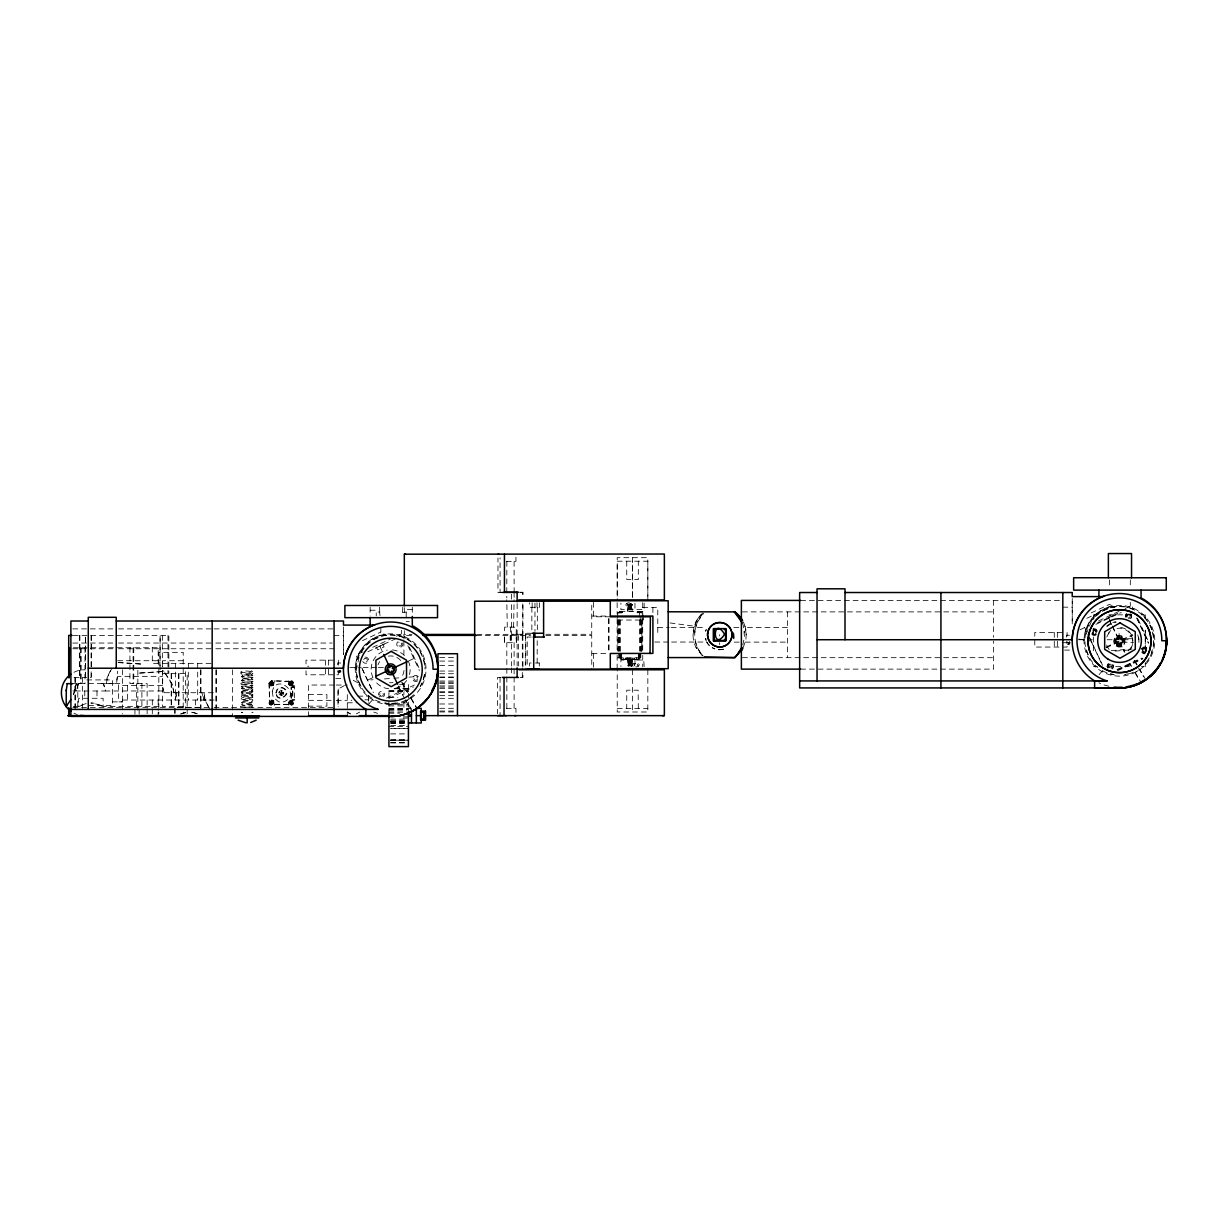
<?xml version="1.0" encoding="UTF-8"?>
<svg xmlns="http://www.w3.org/2000/svg" width="1228" height="1228" viewBox="0 0 1228 1228"><rect width="100%" height="100%" fill="white"/><g stroke="black" fill="none" stroke-linecap="round" stroke-linejoin="round"><path stroke-width="0.75" stroke-dasharray="5 3.75" d="M343.487 654.309L343.502 628.153M383.873 634.001L386.006 635.367L380.833 632.067L380.833 628.414M617.224 596.209L617.224 561.196L647.831 561.196L647.831 596.209M626.74 561.196L626.74 579.478L638.314 579.478L638.314 561.196M632.527 596.209L632.527 561.196M1072.244 623.947L1072.259 599.663M1145.294 666.65L1145.294 662.813L1145.294 666.65L1141.457 666.65M1145.294 614.844L1145.294 618.682L1145.294 614.844L1141.457 614.844M162.48 690.98L105.47 690.98L103.674 683.658L116.629 683.658L117.658 671.148M639.281 612.726C640.463 611.037 636.211 610.915 637.163 612.726L642.275 613.033M176.771 692.715L175.312 700.021M380.02 615.55L379.621 612.066L376.244 612.066M694.802 632.911L694.91 631.161M271.971 700.912L272.37 702.477L272.908 701.464A1.873 1.873 0 0 0 272.386 701.065C266.23 700.298 273.077 708.387 273.307 702.155M290.591 685.055L290.775 683.489L289.47 682.983L290.775 682.983C291.236 679.575 287.812 683.259 289.654 684.503A1.873 1.873 0 0 0 290.176 684.902C293.323 686.406 293.83 680.45 290.453 681.448M694.971 630.455C693.805 639.527 696.552 649.105 702.984 655.706M696.537 648.369C690.489 637.716 692.561 623.456 701.05 614.706M693.006 634.722L696 621.905M268.963 683.229L271.526 680.665L292.847 681.417L292.847 704.55L269.715 704.55L268.963 683.229A2.563 2.563 0 0 1 271.526 680.665M269.653 683.229C269.715 679.79 275.195 681.924 272.908 684.503A1.873 1.873 0 0 1 272.386 684.902C270.206 686.345 268.702 681.279 270.713 684.641C275.548 685.792 271.281 678.47 269.899 683.229M269.178 686.007L271.526 685.792A2.563 2.563 0 0 0 274.09 683.229L273.967 684.027L274.397 680.665M275.793 692.976L276.837 689.752L279.585 687.757A5.495 5.495 0 0 1 282.977 687.757C295.012 693.452 275.64 704.826 276.239 692.976C277.39 704.381 293.323 692.807 282.839 688.202A5.035 5.035 0 0 0 279.723 688.202L277.206 690.029L276.239 692.976M278.848 692.976C278.725 689.583 284.343 690.029 283.683 693.359C282.087 699.392 273.383 689.89 283.714 692.976M290.775 683.643C292.111 687.526 292.878 680.128 291.282 681.663L291.282 682.983L292.586 682.983L291.282 683.489C288.611 687.741 290.852 678.286 289.869 683.612M293.385 699.776L294.812 699.914L291.036 700.175A2.563 2.563 0 0 0 288.473 702.738L288.595 701.94L288.258 705.087M289.148 702.738L289.654 701.464A1.873 1.873 0 0 1 290.176 701.065C296.24 700.298 289.639 707.973 289.47 702.692M289.24 703.322C293.185 706.223 291.742 698.625 289.869 703.107M617.653 613.033L622.78 612.726L622.826 611.636M619.357 612.726L619.956 611.559L619.956 612.45M638.867 612.726L639.466 611.559L639.466 612.45M117.32 677.871L117.658 676.352L162.48 676.352M733.684 638.468L733.884 636.703M733.776 637.547L733.638 631.346M733.914 638.836L733.837 631.069M307.599 666.251L308.827 666.236M274.09 683.229L273.03 685.301M288.473 702.738L291.036 700.175L289.209 700.912M269.899 702.738C273.813 697.611 273.015 708.034 269.653 702.738M290.591 700.912C296.869 704.058 285.464 704.887 291.282 701.173L291.282 702.477L292.586 702.984L290.453 704.519M355.26 669.229C355.352 653.588 366.404 639.189 381.478 635.06A35.366 35.366 0 0 1 424.811 678.393A35.366 35.366 0 0 1 365.622 694.25A35.366 35.366 0 0 1 381.478 635.06M1084.017 640.74C1084.109 625.113 1095.161 610.715 1110.235 606.586A35.366 35.366 0 0 1 1153.568 649.904A35.366 35.366 0 0 1 1094.378 665.76A35.366 35.366 0 0 1 1110.235 606.586M1086.105 634.308L1091.293 621.767M270.682 684.902L271.281 683.643M272.386 681.555L271.772 682.829M270.682 704.411L271.281 703.137M272.386 701.065L271.772 702.324M290.176 684.902L290.606 683.95L289.24 683.812M291.88 681.555L291.282 682.829M290.176 704.411L290.775 703.137M291.88 701.065L291.282 702.324M402.784 607.123L402.385 615.55M628.275 659.651L628.414 658.868M116.875 680.005L117.151 678.501M270.943 685.009L271.281 684.073L269.746 683.812M270.943 704.519L270.682 702.984L269.746 703.322M291.604 681.448L291.88 682.983L292.817 682.645M695.063 629.979L697.427 622.089L703.705 613.186M271.281 681.878L270.636 684.134L272.877 683.489M272.693 703.107C270.713 698.671 269.546 706.207 273.307 703.322M279.646 692.454C282.041 698.778 284.528 688.171 278.956 692.224M289.67 683.489L291.926 684.134L291.358 682M289.24 702.155L290.483 701.649M619.633 612.726L619.956 611.697L618.344 612.726L619.956 611.529L618.544 612.726M627.477 659.651L627.677 658.868L628.337 666.19L627.8 658.868M631.315 603.547C628.629 604.544 632.589 607.722 632.481 604.452C626.863 599.095 621.475 608.627 631.315 605.987M402.584 612.48L406.207 612.066M639.143 612.726L639.972 612.235M742.771 645.053L744.49 636.887L743.416 626.173A30.577 30.577 0 0 0 741.865 621.997M743.293 647.54L745.949 639.159L746.21 633.832M626.08 659.651L626.403 658.868M618.881 612.726L619.802 611.559M359.021 657.103L356.488 669.229A34.138 34.138 0 0 0 357.655 678.071M705.455 631.161L706.085 629.642M705.747 631.069L706.376 629.55M1122.162 642.075L1121.931 638.729L1133.444 638.729M73.526 694.772L76.382 683.658L73.526 694.618M110.382 670.826L107.803 676.029L106.329 683.658L107.066 677.887L111.395 669.26M639.312 611.559L637.931 612.726L638.821 611.928M158.826 706.607L103.121 706.607L103.121 698.287L78.638 698.287L78.638 706.607L86.19 703.537L82.138 704.949A12.249 3.592 0 0 0 79.651 706.085L73.296 706.607M625.067 659.651L625.482 658.868M629.442 604.191L629.411 611.176M630.716 665.76L630.716 658.868M624.745 659.651L625.175 658.868M624.545 659.651L624.991 658.868L635.383 659.651M637.839 612.726L639.466 612.02M271.772 684.579L273.307 683.812M271.281 701.388L270.175 702.477M271.772 704.089L272.754 703.061M289.808 702.401L290.775 701.388M272.109 681.448L271.772 682.384L273.307 682.645M291.604 700.958L291.282 701.894L292.817 702.155M273.337 685.055L273.813 684.395L271.526 685.792M361.063 652.16L366.497 645.084L372.145 640.74M1092.828 619.756L1094.44 617.653M1122.116 642.137L1133.444 642.382M1122.438 642.321L1122.622 639.036M629.181 604.191L629.212 611.498M620.462 612.45C624.085 610.976 616.226 613.079 619.956 612.02M698.241 618.129L699.269 616.886M620.462 612.02L621.598 612.726M639.972 612.02L641.599 612.726M643.503 620.033L642.812 611.529L617.715 611.636L617.899 651.116M251.295 670.826C258.341 673.481 227.901 671.793 247.918 673.282C262.823 673.312 236.927 676.152 241.409 672.806C237.326 669.889 256.575 670.979 251.264 672.806L252.922 673.681L251.264 674.74L252.922 675.63L241.409 674.74L243.067 675.707L241.409 676.597L252.922 675.707L251.264 676.674L252.922 677.564L241.409 676.674L243.067 677.641L241.409 678.531L252.922 677.641L251.264 678.531L252.922 679.498L241.409 678.608L243.067 679.498L241.409 680.466L252.922 679.575L251.264 680.542L252.922 681.433L241.409 680.542L243.067 681.509L241.409 682.4L252.922 681.509L251.264 682.476L252.922 683.367L241.409 684.334L252.922 685.301L241.409 686.268L252.922 687.235L241.409 688.202L252.922 689.169L241.409 690.136L252.922 691.103L241.409 692.07L252.922 693.037L241.409 694.004L252.922 694.971L241.409 695.938L252.922 696.905L251.264 695.938L252.922 695.048L251.264 694.004L252.922 693.114L251.264 692.07L252.922 691.18L251.264 690.136L252.922 689.246L251.264 688.202L252.922 687.312L251.264 686.268L252.922 685.377L251.264 684.334C256.56 682.707 237.388 681.525 241.409 684.334L243.067 685.377L241.409 686.268L243.067 687.312L241.409 688.202L243.067 689.246L241.409 690.136L243.067 691.18L241.409 692.07L243.067 693.114L241.409 694.004L243.067 695.048L241.409 695.938C239.153 699.776 261.318 695.57 250.067 698.563C235.07 696.967 241.195 701.111 251.771 699.085C257.634 702.738 237.526 697.872 242.146 701.633C251.172 699.653 258.341 703.291 245.661 702.186C235.362 702.401 246.552 704.335 252.922 702.8C254.933 706.683 236.482 702.078 243.067 705.409C255.04 703.429 256.775 707.65 243.635 707.313C231.616 705.962 257.512 704.949 251.295 707.589M369.075 703.721L372.836 699.546M1099.091 674.602L1102.836 670.427M639.972 612.45C641.906 610.07 639.527 614.706 638.483 611.928M270.206 684.564L271.281 683.489L269.96 682.983L271.281 682.983L271.281 681.663L271.772 682.983L273.092 682.983L271.772 683.489L271.772 684.794L271.281 683.489M271.772 682.983L272.846 681.908M274.397 705.302L273.337 700.927L269.178 699.96M288.258 680.88L288.595 684.027L288.473 683.229A2.563 2.563 0 0 0 291.036 685.792L294.812 686.053L293.385 686.191M270.206 704.058L271.281 702.984L269.96 702.477L271.281 702.477L271.772 701.173L271.772 702.477L273.092 702.984L271.772 702.984L271.772 704.304L271.281 702.984M271.772 702.477L272.908 701.464M291.282 682.983L292.356 681.908M289.701 704.058L290.775 702.984L289.47 702.477L290.775 702.477L290.698 701.51M291.282 702.477L292.356 701.403M174.852 700.021L177.032 692.715L179.104 692.715M628.751 604.191L628.245 611.498M631.177 666.19L631.683 658.868M410.259 698.379L406.345 700.681L412.362 711.104M1095.253 616.609L1102.33 611.176M1138.003 670.672L1135.961 671.839M1138.786 670.074L1139.753 669.321L1145.816 679.821M631.484 666.19L632.374 665.76L632.405 658.868M290.483 682.139L289.67 682.983M627.646 611.498L628.337 604.191L627.8 611.498M627.523 665.76L632.282 665.76L632.144 658.868L632.451 659.651M270.175 682.983L270.943 681.448M291.604 685.009L292.387 683.489M291.604 704.519L292.387 702.984M344.331 685.608L337.992 689.138L337.992 706.821M356.366 713.882L359.651 712.117M627.523 604.606L632.282 604.606L632.144 611.498M631.683 666.19L632.405 665.76L627.554 665.76L628.337 666.19M289.654 684.503L290.775 683.489L289.363 684.088M271.127 683.489L269.853 684.088M271.925 682.983L273.199 682.384M291.435 682.983L292.709 682.384M271.127 702.984L269.853 703.583M271.925 702.477L273.199 701.879M291.435 702.477L292.709 701.879M1079.934 629.857L1088.146 625.773M362.429 640.648L380.833 632.067M362.874 651.884L355.905 655.123L357.532 658.607M372.713 647.294L391.195 638.667M396.383 636.257L402.861 633.234L405.301 638.453M367.878 651.715L396.905 638.176M372.422 677.841L367.448 680.159L373.112 679.744M408.878 660.848L413.851 658.53M386.498 698.026L414.327 685.04M388.846 698.425L413.422 686.974M1091.185 612.91L1109.59 604.329L1114.778 607.63L1112.629 606.264L1084.861 619.219M1098.584 620.907L1119.951 610.93M1125.14 608.52L1131.617 605.496L1133.244 608.981M1097.54 622.811L1120.55 612.081M1095.883 624.346L1121.302 612.496M1106.152 647.033L1132.661 634.676M1106.152 647.801L1132.661 635.429M1116.989 669.475L1141.334 658.131M1117.603 669.951L1142.854 658.177M1117.603 670.703L1142.854 658.929M180.792 713.959L186.272 712.271M406.345 700.681L407.481 700.221M373.558 639.665L381.801 636.257A34.138 34.138 0 0 1 418.257 649.167M1102.928 610.93L1107.533 609.011M180.792 713.867L187.362 712.24M282.901 692.454L283.591 692.224A2.441 2.441 0 0 1 283.591 693.743L282.901 693.513M290.652 682.077L292.111 682.676M289.808 703.061C290.975 704.197 291.45 703.015 289.363 703.583M633.755 666.129C636.442 665.115 632.481 661.953 632.573 665.223C638.192 670.58 643.579 661.032 633.755 663.688M619.956 612.235L622.703 611.728M639.466 612.235L640.295 612.726M626.725 605.987L627.861 604.775L626.725 603.547M638.33 663.688L637.194 664.901L638.33 666.129M620.462 611.697L621.061 612.726M640.141 612.296L641.077 612.02L640.126 611.559M639.972 611.697L640.571 612.726M384.41 678.93L391.947 678.378M393.835 678.255L401.372 677.702M408.909 677.15L418.334 676.474M1111.279 650.579L1132.016 649.075M1141.426 648.399L1147.09 647.985M1115.055 651.07L1130.128 649.98M1141.426 649.151L1147.09 648.737M173.992 692.715L171.797 683.275L163.969 671.44L137.843 673.19L163.969 671.47L172.519 685.071L173.992 692.715L170.707 692.715M78.208 683.658L76.504 690.735L72.928 690.98M163.999 692.715L162.664 685.408L162.664 669.782M404.319 630.639L404.319 634.462L411.948 634.462M522.867 635.383L522.944 669.782M80.541 683.658L78.454 683.658L76.29 690.98L105.47 690.98L103.305 683.658L101.218 683.658M506.289 561.334L515.96 561.334L515.96 555.854M501.853 592.234L500.072 592.234L500.057 557.85M520.089 592.234L522.944 592.234L522.944 597.975M502.651 592.418L497.969 592.418L497.969 558.019M519.92 592.418L522.775 592.418L522.775 596.24M800.625 600.415L1062.819 600.415M627.554 604.606L632.374 604.606M1062.819 607.169L1072.244 607.169M642.735 607.538L657.778 607.538L657.778 634.722M412.301 609.456L406.207 609.456L406.207 618.175M370.15 610.239L376.244 610.239L376.244 615.903M628.767 611.176L631.161 611.176M742.449 611.882L993.636 611.882M618.59 612.296L622.089 612.726L621.061 611.697M638.146 612.296L641.507 612.726L640.448 611.667M1097.325 614.844L1093.488 614.844L1093.488 618.682M1108.838 614.844L1131.863 614.844M592.034 616.057L607.599 616.072M610.285 616.794L593.492 616.794L593.492 601.183M617.653 620.033L643.441 620.033M406.207 621.66L409.246 621.66M507.271 627.155L506.78 599.724M513.611 627.155L514.102 599.724M657.778 627.416L669.214 627.416M671.133 627.416L705.471 627.416M733.822 627.493L741.451 627.493M787.455 627.493L745.273 627.493L745.78 629.642M72.79 628.889L116.706 628.889M118.609 628.889L212.168 628.889M214.071 628.889L334.062 628.889M1062.205 632.42L1034.774 632.42L1034.774 647.049L1067.086 647.049L1067.086 641.63M531.617 633.249L525.43 633.249L525.308 665.33M530.603 634.293L511.493 634.293L511.493 603.7M545.831 634.293L591.727 634.293L591.758 599.893M476.924 634.462L522.944 634.293L522.944 599.878M73.25 635.383L168.835 635.383L168.835 673.604M411.534 635.383L403.966 635.383L403.905 639.205M476.51 635.383L530.603 635.383M545.831 635.383L591.727 635.383L591.758 669.782M334.062 635.644L343.487 635.644M531.233 637.056L527.211 637.056L527.196 665.33M1078.537 639.742L1095.698 639.742M1107.149 639.742L1128.148 639.742M654.77 642.044L669.721 642.044M671.593 642.044L706.99 642.044M734.16 642.121L741.558 642.121M745.258 642.121L787.455 642.121M1067.086 642.474L1070.125 642.474M504.539 642.689L504.539 635.383L504.539 642.689L516.405 642.704L516.144 635.383L516.405 642.704M1062.205 642.689L1067.086 642.689M72.79 643.042L116.66 643.042M118.563 643.042L213.918 643.042M215.821 643.042L332.159 643.042M1066.472 643.088L1070.125 643.088M73.419 647.739L158.182 647.739L158.182 663.35M72.79 648.752L116.66 648.752M118.563 648.752L213.918 648.752M215.821 648.752L334.062 648.752M1064.538 650.088L1069.695 650.088M592.034 653.388L608.29 653.48M439.731 657.425L457.461 657.425M617.684 657.824L642.275 657.824M742.433 657.671L993.636 657.686M638.99 657.824L638.852 653.557M628.767 659.206L631.161 659.206M333.448 660.157L306.018 660.157L306.018 665.637M117.658 660.725L158.826 660.725M183.202 660.725L162.48 660.725L162.48 666.451M439.731 661.078L455.695 661.078M537.158 662.997L537.219 640.755M539.245 662.997L539.353 666.052M531.217 662.997L529.621 662.997L529.621 666.052M535.5 662.997L539.353 662.997M211.032 663.35L152.303 663.35L152.303 647.739M439.731 665.407L455.695 665.407M1093.488 666.65L1097.325 666.65M1106.919 666.65L1131.863 666.65L1129.944 663.274M349.78 667.464L361.232 667.464M363.135 667.464L376.489 667.464M378.393 667.464L384.118 667.464M800.625 669.122L993.636 669.122L993.636 641.093M337.715 670.826L340.77 670.826M439.731 671.056L455.695 671.056M162.357 673.604L187.163 673.604L187.163 713.744M439.731 673.727L457.461 673.727M439.731 677.012L455.695 677.012M74.156 677.472L86.758 677.472M90.319 677.472L91.286 677.472L91.286 671.747M500.671 677.426L497.54 677.426L497.54 713.744M520.089 677.426L522.944 677.426L522.944 671.701M439.731 677.626L455.695 677.626M335.781 678.577L342.658 678.577M86.789 679.913L112.393 679.913L112.393 705.517L86.789 705.517M439.731 681.033L455.695 681.033M439.731 682.246L457.461 682.246M71.055 683.658L122.554 683.566M439.731 683.474L455.695 683.474M399.56 684.687L408.433 684.687L408.433 709.707M334.4 685.04L308.596 685.04L308.596 715.648M336.242 685.04L347.309 685.04M122.554 685.408L162.664 685.408L163.002 686.912M439.731 685.915L455.695 685.915M293.584 686.974L291.005 686.974L291.005 698.993L293.584 698.993M439.731 687.127L457.461 687.127M394.234 688.386L408.433 688.386M439.731 688.34L455.695 688.34M394.234 688.785L408.433 688.785M388.923 690.781L408.433 690.596M388.923 691.088L408.433 691.088M388.923 691.625L408.433 691.625M439.731 691.748L455.695 691.748M439.731 692.377L457.461 692.377M213.334 692.715L163.692 692.715L163.447 689.061M308.596 694.557L326.894 694.557L326.894 706.131L308.596 706.131M439.731 695.662L457.461 695.662M357.762 696.153L368.83 696.153L368.83 703.276M388.923 697.397L397.78 697.397M439.731 698.333L455.695 698.333M122.554 700.037L211.032 700.037M364.916 699.806L368.83 699.806M214.132 700.037L203.572 700.021M308.596 700.344L334.4 700.344M336.242 700.344L347.309 700.344M112.393 701.863L122.554 701.863L118.487 701.863L118.487 683.566M347.309 702.784L357.056 702.784M401.341 702.846L408.433 702.861M439.731 703.982L455.695 703.982M388.923 704.688L408.433 704.688M388.923 705.9L408.433 705.9M183.202 706.607L162.48 706.607L162.48 670.826M177.2 707.343L201.684 707.343M72.79 707.543L212.168 707.543M214.071 707.543L334.062 707.543M388.923 708.418L411.472 708.341M439.731 708.31L457.461 708.31M506.289 708.341L515.96 708.341L515.96 713.821M617.224 708.479L647.831 708.479M388.923 709.078L408.433 709.078M388.923 709.707L408.433 709.615M388.923 710.843L406.652 710.843M439.731 711.027L455.695 711.027M439.731 711.964L457.461 711.964M388.923 712.179L406.652 712.179M241.363 712.578L241.456 712.578A1.934 1.934 0 0 0 242.545 712.255A1.627 1.627 0 0 1 241.363 712.532L241.363 712.225M388.923 713.207L399.56 713.222M403.106 716.86L408.433 716.86M403.106 718.088L408.433 718.073M390.688 719.132L408.433 719.132M390.688 720.299L408.433 720.468M390.688 721.373L408.433 721.373M390.688 721.588L408.433 721.68M390.688 721.818L406.652 721.818M390.688 722.233L408.433 722.233M390.688 722.878L408.433 722.878M390.688 723.43L406.652 723.43M390.688 725.395L408.433 725.395M388.923 726.623L408.433 726.623M390.688 733.899L408.433 733.899M390.688 739.686L408.433 739.686M390.688 740.515L408.433 740.699M390.688 742.526L406.652 742.526M390.688 742.925L408.433 742.925M506.857 561.334L506.78 597.898M514.102 561.334L514.133 592.234M641.998 620.033L642.244 611.667M522.698 634.462L522.775 603.884M522.284 635.383L522.361 665.96M620.815 657.824L620.815 659.651L639.113 659.651L639.159 653.557M522.284 677.426L522.361 667.879M199.78 692.715L201.868 692.715L204.032 700.021L202.113 692.715M506.857 708.341L506.811 642.689M514.102 708.341L514.133 677.426M118.21 662.537L142.479 664.133L116.368 662.383M291.036 685.792L288.964 684.733M271.526 700.175L272.324 700.298L271.526 700.175A2.563 2.563 0 0 1 274.09 702.738L273.967 701.94L274.09 702.738M191.522 712.24L198.092 713.867M670.058 622.949L694.311 626.173A28.797 28.797 0 0 1 704.335 611.79M289.363 682.384L290.622 682.983L289.701 681.908M292.709 684.088L291.435 683.489M269.853 682.384L271.127 682.983M273.199 684.088L271.925 683.489M289.363 701.879L290.622 702.477L289.654 701.464M292.709 703.583L291.435 702.984M269.853 701.879L271.127 702.477M273.199 703.583L271.925 702.984M1078.752 639.082L1091.063 641.093M192.612 712.271L198.092 713.959M272.877 682.983L271.772 681.878M639.972 611.559L641.047 612.726M272.908 684.503L271.772 683.489M353.296 680.297L359.651 683.842M347.401 712.117L350.456 713.882M347.171 712.117L350.241 713.882M272.754 702.401L272.079 701.649M270.175 702.984L270.974 703.828M631.591 604.191L632.282 604.606L631.484 604.191M620.938 611.667L621.89 612.726M289.24 682.645L290.698 682M269.746 702.155L270.682 702.477L270.943 700.958M289.209 685.055L289.869 685.516L288.473 683.229M273.337 700.912L272.693 700.451L273.598 701.234M631.177 604.191L631.683 611.498M628.751 666.19L628.245 658.868M702.155 655.629L696 647.463M291.282 683.489L292.356 684.564M270.206 681.908L271.281 682.983M291.282 702.984L292.356 704.058M270.206 701.403L271.281 702.477M271.772 702.984L272.846 704.058M379.728 612.173L379.621 607.123M628.859 665.76L629.212 658.868M163.969 671.44L163.554 670.78M289.946 703.291L290.775 704.089M209.42 708.587L204.677 698.502L204.017 692.715L205.245 700.359L208.453 707.128M1134.641 660.48L1137.435 665.3M1134.227 660.557L1143.606 676.797M1135.102 672.207L1141.119 682.63M1129.499 663.304L1131.372 666.558M1135.132 673.067L1138.893 679.56M402.17 682.522L407.742 692.178M410.996 697.811L417.059 708.295M401.725 682.553L407.343 692.285M411.104 698.778L416.722 708.525M398.379 686.897L403.06 695.017M397.918 686.912L404.503 698.302M405.44 699.914L411.073 709.677M634.753 658.868L635.183 659.651M630.501 604.191L630.716 611.498M629.212 665.76L629.411 659.206M291.282 683.643L291.88 684.902M290.775 682.829L290.176 681.555M290.775 702.324L290.176 701.065M291.282 703.137L291.88 704.411M271.281 682.829L270.682 681.555M271.772 683.643L272.386 684.902M271.281 702.324L270.682 701.065M271.772 703.137L272.386 704.411M634.446 658.868L634.861 659.651M1138.11 619.403L1147.842 640.279M1137.036 618.083L1148.502 642.658M1136.621 617.945L1148.502 643.426M1113.013 615.596L1104.172 619.726M1108.592 617.653L1111.678 624.284M1112.461 625.942L1124.817 652.452M1109.36 620.079L1111.678 625.037M1112.461 626.694L1124.05 651.561M1089.835 638.023L1102.575 665.33M1084.662 627.385L1087.102 632.604M1087.916 634.339L1101.7 663.903M409.354 647.141L419.086 668.001M407.865 645.667L419.423 670.473M384.257 644.086L375.415 648.2M382.768 644.101L384.057 646.864L377.671 649.842L376.382 647.079M379.836 646.143L382.921 652.774M398.379 685.915L401.479 692.546M362.306 668.83L373.189 692.178M361.876 668.216L373.343 692.792M706.1 639.895L705.609 638.391M706.3 641.139L705.317 638.468M633.525 658.868L633.848 659.651M743.293 621.997A28.797 28.797 0 0 1 744.935 626.08L746.286 634.815L746.148 632.911M744.935 626.08L745.949 630.378M695.478 641.523L695.892 643.441A30.577 30.577 0 0 0 702.14 654.862M631.514 658.868L631.668 659.651M744.383 631.069L744.49 632.834M518.4 635.383L518.676 665.96M1130.313 579.831L1130.313 587.337M1130.313 602.349L1130.313 606.11M1119.092 633.448L1119.092 639.926M1109.59 579.877L1109.59 587.398M1093.488 628.275L1093.488 653.219M1072.244 598.45L1072.244 624.576M1069.527 635.321L1066.472 635.168L1066.472 637.455M1069.527 641.415L1069.527 644.316L1066.472 644.316L1066.472 641.415M1067.086 632.42L1067.086 636.089M1057.339 632.42L1057.339 647.049M1054.284 632.42L1054.284 647.049M993.636 600.415L993.636 637.286M787.455 611.882L787.455 657.671M719.654 634.692L719.654 635.889M719.654 642.689L719.654 644.685M652.897 607.538L652.897 616.057M647.831 599.893L647.831 557.681L617.224 557.681L617.224 599.893M647.831 669.782L647.831 711.994L617.224 711.994L617.224 669.782M644.147 603.148L644.147 609.641L620.923 609.641L620.923 603.148M644.147 666.528L643.748 660.019L620.923 660.019L620.923 666.528M642.735 602.687L642.735 616.072M642.704 618.636L642.704 651.654M642.735 655.307L642.735 666.773M641.292 620.033L641.292 651.116M640.801 653.557L640.801 657.824M640.663 620.033L640.663 651.116M640.586 653.557L640.586 657.824M640.295 620.033L640.295 651.116M640.264 653.557L640.264 657.824M640.187 616.993L640.187 620.033M640.095 653.557L640.095 657.824M639.696 611.498L639.527 651.116M639.711 653.557L639.711 657.824M639.343 653.557L639.343 657.824M638.637 653.557L638.652 659.651M638.314 708.479L638.13 690.197L626.74 690.197L626.74 708.479M638.115 657.824L638.115 659.651M636.426 657.824L636.426 659.651M634.968 603.148L634.968 609.641M634.968 660.019L634.968 666.528M634.109 657.824L634.109 659.666M632.788 657.824L632.788 659.666M632.527 557.681L632.527 599.893M632.527 669.782L632.527 711.994M631.115 604.191L631.069 611.498M631.069 658.868L631.115 666.19M630.824 604.191L630.824 611.176M630.824 659.206L630.824 666.19M630.332 604.191L630.332 611.176M630.332 659.206L630.332 666.19M630.087 603.148L630.087 609.641M630.087 660.019L630.087 666.528M629.964 604.191L629.964 611.498M629.964 657.824L629.964 666.19M629.596 604.191L629.596 611.176M629.58 658.868L629.596 666.19M628.889 604.191L628.859 611.498M628.859 658.868L628.889 666.19M627.14 657.824L627.14 659.666M625.819 657.824L625.819 659.666M623.502 657.824L623.502 659.651M621.813 657.824L621.813 659.651M621.368 653.557L621.368 657.824M621.076 653.557L621.276 659.651M620.585 653.557L620.585 657.824M620.401 620.033L620.401 652.943M620.217 653.557L620.217 657.824M619.833 653.557L619.833 657.824M619.633 620.033L619.633 651.116M619.664 653.557L619.664 657.824M619.357 653.557L619.357 657.824M619.265 620.033L619.265 651.116M619.127 653.557L619.127 657.824M618.989 653.557L618.989 657.824M618.636 620.033L618.636 651.116M618.175 620.033L618.175 651.116M617.147 602.687L617.147 614.154M617.116 618.636L617.116 653.48M617.147 655.307L617.147 668.677M609.057 618.636L609.057 653.48M608.428 618.636L608.428 651.654M593.492 653.48L593.492 669.091M539.46 602.733L539.46 607.292L529.713 607.292L529.713 602.733M537.327 607.292L537.327 633.249M537.02 602.733L537.02 607.292M534.963 603.071L534.963 631.392M532.154 602.733L532.154 607.292M531.847 607.292L531.847 633.249M525.784 633.249L525.784 669.106M517.141 603.716L517.141 634.293M517.141 635.383L517.141 665.96M516.251 634.462L516.251 627.155L504.631 627.155L504.631 634.462M514.102 592.418L514.102 597.898M514.118 642.689L514.118 677.426M511.493 594.152L511.493 601.797M511.493 635.383L511.493 665.96M511.493 667.879L511.493 675.523M510.725 635.383L510.725 642.704M510.449 627.155L510.449 634.462M510.203 635.383L510.203 642.689M500.057 677.426L500.057 715.648M412.301 607.231L412.301 615.934M404.319 607.706L404.319 615.351M403.905 641.123L403.905 654.493M403.905 683.167L403.905 694.634M403.905 702.278L403.905 709.922M401.556 630.225L401.556 633.832M388.923 714.926L388.923 688.785A19.51 19.51 0 0 1 375.707 681.878M370.15 607.231L370.15 615.995M368.6 696.215L368.6 703.276M347.309 694.541L347.309 715.648M343.487 626.925L343.487 654.463M340.77 663.059L337.715 662.89L337.715 666.282M340.77 670.703L340.77 672.038L337.715 672.038L337.715 670.703M338.329 660.157L338.329 666.098M338.329 671.117L338.329 674.786L306.018 674.786L306.018 667.464M338.207 689.138L338.207 706.821M328.582 660.157L328.582 674.786M325.527 660.157L325.527 674.786M281.273 690.55L281.273 695.416M252.968 712.225L252.968 712.47A1.627 1.627 0 0 1 251.801 712.24M232.568 669.828L232.568 715.694M216.189 669.828L216.189 708.372M216.036 669.828L216.036 708.372M200.87 669.828L200.87 708.372M200.732 669.828L200.732 708.372M197.693 663.35L197.693 700.037M195.559 700.021L195.559 707.343M188.329 663.35L188.329 700.037M185.428 671.67L185.566 708.372M183.202 707.85L183.202 652.344L158.826 652.344L158.826 707.85M183.202 712.071L183.202 713.514M178.935 673.604L178.935 708.341M178.49 673.604L178.49 708.341M175.527 663.35L175.527 700.037M175.021 708.341L175.021 713.821M174.837 708.341L174.837 713.821M171.628 673.604L171.628 708.341M171.183 673.604L171.183 708.341M167.975 635.383L167.975 673.604M162.357 635.383L162.357 669.782M160.1 669.828L160.1 635.429L159.947 666.006M158.826 712.071L158.826 713.514M158.182 700.037L158.182 710.444M158.182 712.179L158.182 715.648M152.318 700.037L152.303 715.648M147.13 713.76L147.13 683.612L129.938 683.612L129.938 647.739M141.895 683.612L141.895 707.696M139.163 709.554L139.163 714.128M137.843 670.288L137.843 714.005M136.415 683.612L136.415 707.696M134.942 709.554L134.942 714.128M133.745 647.739L133.745 683.612M133.1 647.739L133.1 683.612M127.42 685.408L127.42 700.037M122.554 669.782L122.554 713.928M96.997 690.965L96.997 698.287M91.286 635.429L91.286 669.828M91.148 635.429L91.148 669.828M91.148 671.747L91.148 677.472M84.993 647.739L84.993 683.612M84.763 690.965L84.763 698.287M82.476 677.472L82.476 708.387M81.186 647.739L81.186 683.612M80.357 647.739L80.357 683.612M79.835 635.429L79.835 677.472M79.682 635.429L79.682 677.472M77.794 683.612L77.794 707.696M75.2 677.472L75.2 708.387M75.046 677.472L75.046 708.387M1152.156 651.377A34.445 34.445 0 0 1 1150.083 656.381M1149.224 657.962A34.445 34.445 0 0 1 1146.169 662.414M1133.413 672.207A34.445 34.445 0 0 1 1124.787 674.755M1113.996 674.755A34.445 34.445 0 0 1 1110.48 674.019M1107.057 672.898A34.445 34.445 0 0 1 1102.176 670.565M1097.709 667.51A34.445 34.445 0 0 1 1095.038 665.1M1092.628 662.414A34.445 34.445 0 0 1 1136.621 610.899M1138.156 611.836A34.445 34.445 0 0 1 1142.454 615.151M1143.759 616.379A34.445 34.445 0 0 1 1149.224 623.517M1150.083 625.083A34.445 34.445 0 0 1 1152.678 649.658M1152.371 649.581A34.138 34.138 0 0 1 1151.265 652.974M1128.225 673.727A34.138 34.138 0 0 1 1124.741 674.464M1114.042 674.464A34.138 34.138 0 0 1 1110.557 673.727M1088.208 654.631A34.138 34.138 0 0 1 1086.412 649.581M1110.557 607.768A34.138 34.138 0 0 1 1128.225 607.768M1129.929 608.274A34.138 34.138 0 0 1 1136.468 611.176M1144.757 617.899A34.138 34.138 0 0 1 1151.864 630.21M1152.371 631.913A34.138 34.138 0 0 1 1152.785 647.847M1092.797 630.67A1.827 1.827 0 0 1 1095.591 630.424A1.827 1.827 0 0 1 1095.345 633.218A1.827 1.827 0 0 1 1092.644 632.497M1106.873 625.912A19.51 19.51 0 0 1 1111.171 623.179M1112.737 622.535A19.51 19.51 0 0 1 1116.022 621.644M1138.617 637.47A19.51 19.51 0 0 1 1138.847 642.551M1129.177 614.031A1.827 1.827 0 0 1 1128.394 617.577M1127.15 616.916A1.827 1.827 0 0 1 1128.225 613.954M1111.678 664.793A1.827 1.827 0 0 1 1110.588 667.771M1109.651 667.679A1.827 1.827 0 0 1 1108.654 665.115A1.827 1.827 0 0 1 1111.325 664.471M1093.012 628.951A3.055 3.055 0 0 1 1097.172 632.758M1096.266 634.047A3.055 3.055 0 0 1 1091.308 632.251M1131.556 615.213A3.055 3.055 0 0 1 1129.837 618.513M1125.784 617.039A3.055 3.055 0 0 1 1126.598 613.417M1130.881 613.785A3.055 3.055 0 0 1 1131.31 614.461M1113.028 664.686A3.055 3.055 0 0 1 1111.555 668.723M1107.932 667.925A3.055 3.055 0 0 1 1108.991 663.197M1145.049 653.004A3.055 3.055 0 0 1 1142.178 651.961M1142.025 648.246A3.055 3.055 0 0 1 1142.562 647.663M1143.237 647.233A3.055 3.055 0 0 1 1146.86 648.031M1120.581 627.493A13.416 13.416 0 0 1 1128.025 651.132M1109.145 649.474A13.416 13.416 0 0 1 1106.213 643.18M1108.423 633.172A13.416 13.416 0 0 1 1110.787 630.593M424.658 674.617A34.445 34.445 0 0 1 420.467 686.452M413.698 694.818A34.445 34.445 0 0 1 407.865 699.054M406.284 699.914A34.445 34.445 0 0 1 399.56 702.493M397.811 702.923A34.445 34.445 0 0 1 381.724 702.493M380.005 701.986A34.445 34.445 0 0 1 366.282 693.574M365.038 692.285A34.445 34.445 0 0 1 378.285 637.056A34.445 34.445 0 0 1 425.088 669.229M424.351 674.571A34.138 34.138 0 0 1 420.206 686.298M395.984 702.953A34.138 34.138 0 0 1 385.285 702.953M361.063 686.298A34.138 34.138 0 0 1 358.76 681.463M420.206 652.16A34.138 34.138 0 0 1 423.107 658.684M423.614 660.388A34.138 34.138 0 0 1 424.596 665.668M365.223 658.408A1.827 1.827 0 0 1 367.341 659.881A1.827 1.827 0 0 1 365.867 661.999A1.827 1.827 0 0 1 363.749 660.526M363.826 659.574A1.827 1.827 0 0 1 364.777 658.546M408.325 661.094A19.51 19.51 0 0 1 408.985 676.014M406.637 680.527A19.51 19.51 0 0 1 394.034 688.555M372.974 677.58A19.51 19.51 0 0 1 387.265 650.134M392.346 649.919A19.51 19.51 0 0 1 404.442 655.552M401.188 643.058A1.827 1.827 0 0 1 400.835 645.728A1.827 1.827 0 0 1 398.21 645.145A1.827 1.827 0 0 1 399.023 642.582M417.474 679.099A1.827 1.827 0 0 1 414.588 679.882A1.827 1.827 0 0 1 414.849 676.904A1.827 1.827 0 0 1 417.566 678.163M365.023 657.195A3.055 3.055 0 0 1 368.492 659.421A3.055 3.055 0 0 1 366.589 663.074A3.055 3.055 0 0 1 362.782 661.493M402.554 642.95A3.055 3.055 0 0 1 401.08 647.002A3.055 3.055 0 0 1 397.028 645.514A3.055 3.055 0 0 1 398.501 641.476M378.516 694.987A3.055 3.055 0 0 1 382.553 691.594A3.055 3.055 0 0 1 383.474 696.783M379.774 696.951A3.055 3.055 0 0 1 379.176 696.414M417.72 680.819A3.055 3.055 0 0 1 413.268 680.235A3.055 3.055 0 0 1 414.235 675.845A3.055 3.055 0 0 1 418.518 677.196M404.012 670.503A13.416 13.416 0 0 1 401.633 677.027M392.975 682.553A13.416 13.416 0 0 1 389.491 682.707M378.055 664.762A13.416 13.416 0 0 1 379.667 661.646M388.324 656.136A13.416 13.416 0 0 1 400.927 660.725M377.579 713.314A47.416 47.416 0 0 1 373.803 712.086M77.241 714.527A22.933 22.933 0 0 1 73.926 713.146M73.926 672.284A22.933 22.933 0 0 1 84.333 669.782M723.584 649.182A14.629 14.629 0 0 1 712.47 647.724M709.446 645.391A14.629 14.629 0 0 1 707.128 642.367M723.292 649.259A14.629 14.629 0 0 1 712.194 647.801M709.155 645.483A14.629 14.629 0 0 1 706.837 642.444M695.892 626.188A30.577 30.577 0 0 1 702.14 614.752M1096.021 633.095A1.827 1.827 0 0 1 1092.475 632.313M1092.797 631.422A1.827 1.827 0 0 1 1096.128 632.635M1106.873 626.664A19.51 19.51 0 0 1 1116.022 622.412M1137.742 634.937A19.51 19.51 0 0 1 1138.847 643.318M1126.89 617.27A1.827 1.827 0 0 1 1128.072 614.737A1.827 1.827 0 0 1 1130.374 616.349A1.827 1.827 0 0 1 1128.394 618.329M1108.869 667.894A1.827 1.827 0 0 1 1109.099 665.315A1.827 1.827 0 0 1 1111.678 665.545A1.827 1.827 0 0 1 1111.447 668.124M1096.266 634.815A3.055 3.055 0 0 1 1091.308 633.003M1093.012 629.718A3.055 3.055 0 0 1 1097.341 632.742M1130.297 614.015A3.055 3.055 0 0 1 1130.512 618.835M1125.554 617.039A3.055 3.055 0 0 1 1126.598 614.169M1112.614 664.762A3.055 3.055 0 0 1 1112.23 669.06M1107.518 668.017A3.055 3.055 0 0 1 1111.309 663.857M1145.049 653.756A3.055 3.055 0 0 1 1141.764 652.037M1142.025 649.013A3.055 3.055 0 0 1 1146.86 648.798M1117.081 628.414A13.416 13.416 0 0 1 1130.389 649.305M1106.812 637.025A13.416 13.416 0 0 1 1110.787 631.346M1108.915 686.222A47.416 47.416 0 0 1 1098.906 682.829M351.776 700.62A3.055 3.055 0 0 1 351.147 700.129M293.584 702.738A2.563 2.563 0 0 1 291.036 705.302M271.526 705.302A2.563 2.563 0 0 1 268.963 702.738M291.036 680.665A2.563 2.563 0 0 1 293.584 683.229M339.695 670.887L339.695 672.79L339.695 670.887M1068.452 642.413L1068.452 644.301L1068.452 642.413M1145.294 630.194L1145.294 653.219L1145.294 630.194M269.239 683.029L269.945 704.319L292.617 704.319L292.617 681.647L271.726 680.911L269.239 683.029M272.248 691.548L273.138 697.136L278.449 701.679A9.149 9.149 0 0 0 284.098 701.679C302.18 694.311 276.699 672.545 272.248 691.548M280.076 692.792C282.041 697.243 283.315 689.184 280.076 692.792M294.398 687.45L291.496 687.45L291.496 698.502L294.398 698.502L294.398 687.45M408.433 728.434L390.688 728.434L408.433 728.45M408.433 740.208L390.688 740.208L408.433 740.223M92.484 703.122L90.872 703.045A10.499 5.511 0 0 1 94.049 703.214L103.121 706.607L102.108 706.085A12.249 3.592 0 0 0 99.606 704.949L92.484 703.122M641.906 651.116L641.906 620.033L641.753 651.116M85.484 677.472L85.484 635.429L85.331 677.472M1143.468 651.5A1.827 1.827 0 0 0 1146.338 650.149A1.827 1.827 0 0 0 1143.744 648.338A1.827 1.827 0 0 0 1143.468 651.5M1116.267 645.345A5.48 5.48 0 0 0 1124.879 641.338A5.48 5.48 0 0 0 1117.096 635.889A5.48 5.48 0 0 0 1116.267 645.345M1116.958 644.347A4.267 4.267 0 0 0 1123.666 641.231A4.267 4.267 0 0 0 1117.603 636.994A4.267 4.267 0 0 0 1116.958 644.347M1117.311 643.856A3.653 3.653 0 0 0 1123.052 641.169A3.653 3.653 0 0 0 1117.864 637.547A3.653 3.653 0 0 0 1117.311 643.856M1117.664 643.349A3.055 3.055 0 0 0 1122.453 641.123A3.055 3.055 0 0 0 1118.125 638.099A3.055 3.055 0 0 0 1117.664 643.349M380.465 695.954A1.827 1.827 0 0 0 383.336 694.603A1.827 1.827 0 0 0 380.741 692.792A1.827 1.827 0 0 0 380.465 695.954M1117.373 642.704A3.055 3.055 0 0 0 1122.469 641.338A3.055 3.055 0 0 0 1118.739 637.608A3.055 3.055 0 0 0 1117.373 642.704M1118.447 643.196A3.055 3.055 0 0 0 1123.021 640.555A3.055 3.055 0 0 0 1118.447 637.915A3.055 3.055 0 0 0 1118.447 643.196M1143.468 652.252A1.827 1.827 0 0 0 1146.338 650.917A1.827 1.827 0 0 0 1143.744 649.09A1.827 1.827 0 0 0 1143.468 652.252M1116.267 646.112A5.48 5.48 0 0 0 1124.879 642.091A5.48 5.48 0 0 0 1117.096 636.641A5.48 5.48 0 0 0 1116.267 646.112M1116.958 645.099A4.267 4.267 0 0 0 1123.666 641.983A4.267 4.267 0 0 0 1117.603 637.746A4.267 4.267 0 0 0 1116.958 645.099M1117.311 644.608A3.653 3.653 0 0 0 1123.052 641.937A3.653 3.653 0 0 0 1117.864 638.299A3.653 3.653 0 0 0 1117.311 644.608M1117.664 644.101A3.055 3.055 0 0 0 1122.453 641.876A3.055 3.055 0 0 0 1118.125 638.852A3.055 3.055 0 0 0 1117.664 644.101"/><path stroke-width="1.5" d="M1108.377 577.743L1108.377 553.552L1131.541 553.552L1131.541 577.743M725.456 630.194L723.967 628.889L725.61 628.721L725.61 640.939M67.279 683.658L66.189 690.735M88.278 621.015L70.886 621.015L70.886 716.415L390.642 716.4C415.847 717.091 438.488 694.434 437.813 669.214L433.054 669.214L432.993 666.129A42.427 42.427 0 0 0 393.021 626.449A42.427 42.427 0 0 0 348.859 661.401A42.427 42.427 0 0 0 378.316 709.4L70.886 709.416M817.034 592.525L799.643 592.525L799.643 687.926L1119.399 687.926C1144.603 688.586 1167.245 665.96 1166.569 640.74L1161.811 640.755L1161.749 637.654A42.427 42.427 0 0 0 1121.778 597.959A42.427 42.427 0 0 0 1077.616 632.911A42.427 42.427 0 0 0 1107.073 680.926L799.643 680.926M437.675 673.174L437.843 669.229M1166.431 644.7L1166.6 640.74M66.297 689.998L66.189 706.607M704.273 657.011L734.958 657.671L742.541 648.814M741.006 651.377L742.756 648.445M70.902 699.53L66.189 706.422L67.248 704.949M725.456 639.02L723.967 640.494M737.153 654.785L741.865 647.448A30.577 30.577 0 0 1 737.153 654.785L734.375 657.579L668.185 657.579M427.636 698.548L422.217 704.304M1156.392 670.058L1150.974 675.814M715.341 628.889L713.852 630.194M256.176 720.207L250.712 722.494M375.737 676.29L389 670.12M392.315 668.569L407.22 661.616M375.108 624.653C356.872 630.762 343.579 648.952 343.487 668.216L88.278 668.216M1103.865 596.163C1085.613 602.273 1072.351 620.478 1072.244 639.727L817.034 639.727M715.156 640.494L713.852 639.02M518.707 599.893L664.363 599.893L664.363 554.028L404.319 554.196L404.319 605.803M498.061 554.196L498.86 554.196M497.647 715.648L503.004 715.648M404.488 554.196L405.44 554.196M504.386 592.234L518.707 592.234M502.651 592.418L516.896 592.418M845.002 592.525L1072.244 592.525L1072.244 596.608L1102.744 596.608M800.625 600.415L741.374 600.415L741.374 669.122L800.625 669.122M668.185 611.79L734.958 611.882L741.912 619.664M611.083 616.072L652.897 616.057L652.897 653.388L610.285 653.48L610.285 669.091L527.211 669.091M650.011 653.48L650.395 616.794L610.285 616.794L610.285 601.183L474.683 601.213L474.668 669.122L539.353 669.091M116.246 621.015L343.487 621.015L343.487 625.098L373.987 625.098M718.595 628.721L713.391 628.721L713.391 640.939L725.901 640.847L725.901 628.629L713.683 628.629L713.683 640.847M532.215 633.249L542.5 633.249M423.414 634.462L475.021 634.462M72.114 635.383L68.707 635.383L68.707 677.426M423 635.383L476.51 635.383M533.244 637.056L544.342 637.056M725.456 640.494L713.852 640.494L713.852 628.889M69.397 647.739L69.06 677.933M611.083 668.677L668.185 668.677L668.185 634.722M474.683 669.106L475.558 669.106M519.045 669.782L664.363 669.782L664.363 715.648L424.12 715.648M502.237 677.426L518.4 677.426M1094.639 680.911L1094.639 687.926L1121.379 687.91A47.201 47.201 0 0 0 1163.868 624.914A47.201 47.201 0 0 0 1091.124 602.948A47.201 47.201 0 0 0 1091.646 678.946L1094.639 680.926L1107.073 680.926M66.987 683.658L72.728 683.658M1119.89 687.91C1146.031 688.401 1168.826 663.795 1166.508 637.777M420.621 712.301L425.487 712.301M423.66 713.207L425.487 713.207M408.433 715.049L411.472 715.049M67.816 715.648L187.163 715.648M308.596 715.648L347.309 715.648M359.359 715.648L389.353 715.648M416.353 715.648L421.219 715.648M68.261 715.694L232.721 715.694M234.932 715.817L259.415 715.817M505.092 715.648L506.289 715.648M514.701 715.648L515.96 715.648M662.322 715.648L664.133 715.648M391.133 716.4C417.274 716.891 440.069 692.27 437.751 666.251M408.433 716.262L411.472 716.262M235.392 717.95L258.939 717.95M423.66 718.088L425.487 718.088M420.621 719.009L425.487 719.009M408.433 722.97L421.219 722.97L421.219 708.341L416.353 708.341L416.353 722.97M591.742 600.768L668.185 600.768L668.185 633.755M388.662 716.4L392.607 716.4A47.201 47.201 0 0 0 435.111 653.388A47.201 47.201 0 0 0 362.367 631.422A47.201 47.201 0 0 0 362.889 707.405L366.297 709.4M245.984 722.831L238.155 720.207M383.704 654.432L389.875 667.679M391.425 670.995L397.611 684.257M742.126 622.703L734.283 611.79A30.577 30.577 0 0 1 741.236 620.693M1141.058 590.115L1141.058 597.898A47.416 47.416 0 0 1 1166.047 646.511M1098.906 590.115L1098.906 597.023M1062.819 592.525L1062.819 687.91M940.924 592.525L940.924 687.91M845.002 639.727L845.002 588.811L817.034 588.811L817.034 680.926M543.605 601.198L543.605 637.056M534.963 633.28L534.963 637.056M533.719 633.249L533.719 669.106M517.141 592.234L517.141 601.797M517.141 667.879L517.141 677.426M504.447 554.196L504.447 592.418M504.033 677.426L504.033 715.648M457.461 715.648L457.461 653.726L437.966 653.726L437.966 715.648M423.66 712.301L423.66 719.009M412.301 616.425L412.301 625.635A47.416 47.416 0 0 1 436.569 678.163M411.472 710.014L411.472 722.97M408.433 710.843L408.433 746.609L388.923 746.609L388.923 714.834M370.15 617.561L370.15 624.745M365.883 709.4L365.883 716.4M334.062 621.015L334.062 716.415M247.166 717.95L247.166 722.878M212.168 621.015L212.168 716.4M116.246 668.216L116.246 617.3L88.278 617.3L88.278 709.416M69.06 708.111L69.06 715.648M68.707 708.003L68.707 715.648M436.262 679.437A47.416 47.416 0 0 1 435.526 681.985M435.111 683.244A47.416 47.416 0 0 1 434.175 685.715M433.653 686.943A47.416 47.416 0 0 1 431.888 690.489M84.333 715.648A22.933 22.933 0 0 1 80.741 715.371M70.856 711.273A22.933 22.933 0 0 1 70.856 674.157M734.958 611.882A28.797 28.797 0 0 1 742.618 620.693M1165.848 647.831A47.416 47.416 0 0 1 1162.409 659.206M1160.644 662.767A47.416 47.416 0 0 1 1156.254 669.367M1155.41 670.396A47.416 47.416 0 0 1 1147.766 677.687M1144.496 679.959A47.416 47.416 0 0 1 1138.678 683.106M1137.466 683.628A47.416 47.416 0 0 1 1127.319 686.621M1122.07 687.235A47.416 47.416 0 0 1 1114.134 687.081M724.627 634.308C712.163 653.158 712.378 614.261 724.627 634.308M707.65 633.141C706.791 639.051 710.843 645.114 716.63 646.573A10.499 8.949 0 0 0 722.954 646.573C729.969 644.884 734.083 636.426 731.013 629.903A12.249 11.712 0 0 0 728.526 626.173C724.029 621.368 715.694 621.337 711.135 626.08A12.249 11.712 0 0 0 708.556 629.903L707.65 633.141M391.225 651.347L375.921 660.188L375.921 677.856L391.225 686.698L406.529 677.856L406.529 660.188L391.225 651.347M1119.982 622.872L1104.678 631.714L1104.678 649.397L1119.982 658.239L1135.286 649.382L1135.286 631.699L1119.982 622.872M1121.379 687.91L1117.419 687.91L1121.379 687.91M1166.278 577.759L1073.64 577.759L1073.64 590.115L1166.278 590.115L1166.278 577.759M437.521 605.481L344.884 605.481L344.884 617.669L437.521 617.669L437.521 605.481M425.487 711.089L420.621 711.089L420.621 720.222L425.487 720.222L425.487 711.089M1103.22 668.078A31.467 31.467 0 0 0 1150.974 641.814A31.467 31.467 0 0 0 1104.371 613.586A31.467 31.467 0 0 0 1103.22 668.078A31.467 31.467 0 0 0 1150.974 641.83A31.467 31.467 0 0 0 1104.371 613.601A31.467 31.467 0 0 0 1103.22 668.093M374.463 696.552A31.467 31.467 0 0 0 422.217 670.304A31.467 31.467 0 0 0 375.614 642.075A31.467 31.467 0 0 0 374.463 696.552M387.511 673.834A5.48 5.48 0 0 0 396.122 669.813A5.48 5.48 0 0 0 388.34 664.363A5.48 5.48 0 0 0 387.511 673.834M388.555 672.33A3.653 3.653 0 0 0 394.295 669.659A3.653 3.653 0 0 0 389.107 666.021A3.653 3.653 0 0 0 388.555 672.33M388.908 671.839A3.055 3.055 0 0 0 393.697 669.613A3.055 3.055 0 0 0 389.368 666.574A3.055 3.055 0 0 0 388.908 671.839M713.668 645.345A12.234 12.234 0 0 0 732.026 634.738A12.234 12.234 0 0 0 713.668 624.146A12.234 12.234 0 0 0 713.668 645.345M1107.825 658.991A21.843 21.843 0 0 0 1141.349 641.476A21.843 21.843 0 0 0 1109.406 621.199A21.843 21.843 0 0 0 1107.825 658.991"/></g></svg>
